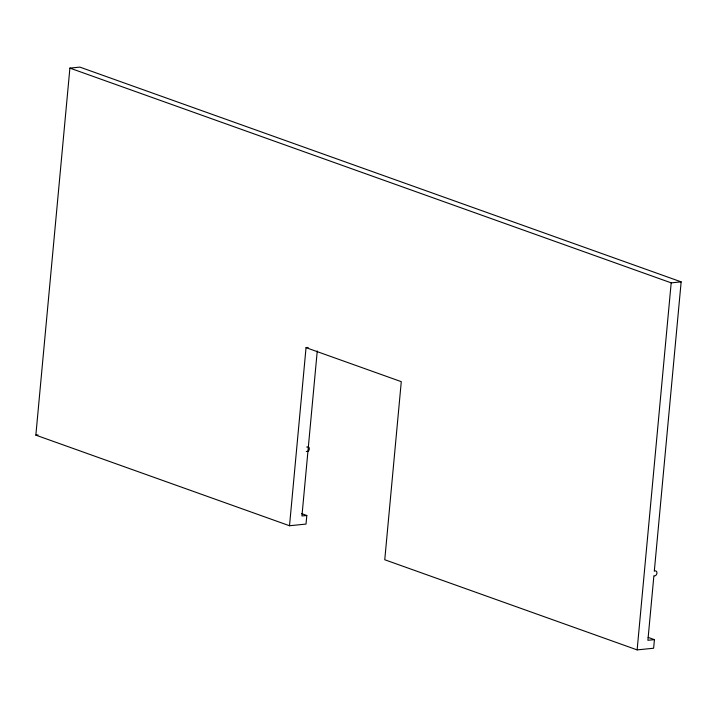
<?xml version="1.0" encoding="UTF-8"?>
<svg xmlns="http://www.w3.org/2000/svg" width="717" height="717" viewBox="0 0 717 717"><rect width="100%" height="100%" fill="white"/><g stroke="black" fill="none" stroke-linecap="round" stroke-linejoin="round"><path stroke-width="1.08" d="M289.516 525.74L35.85 435.138L69.899 68.106L79.865 67.111L681.15 281.862L654.307 571.198A2.581 1.891 -70.3 0 1 656.933 573.17A2.581 1.891 -70.3 0 1 653.895 575.706L647.899 640.29L654.424 639.645L653.626 648.24L637.135 649.889L384.76 559.753L401.278 381.659L306.042 347.646L289.516 525.74L306.016 524.082L306.813 515.487L301.543 513.605M317.255 350.945L301.938 515.971L306.813 515.487M637.135 649.889L671.184 282.865L69.899 68.106M306.697 447.041L308.588 446.987A2.581 1.891 -70.3 0 1 308.193 451.226L306.276 451.549M671.184 282.865L681.15 281.862M306.042 347.646L308.158 347.431M35.85 435.138L38.046 434.914M648.114 637.386L654.424 639.645"/></g></svg>
